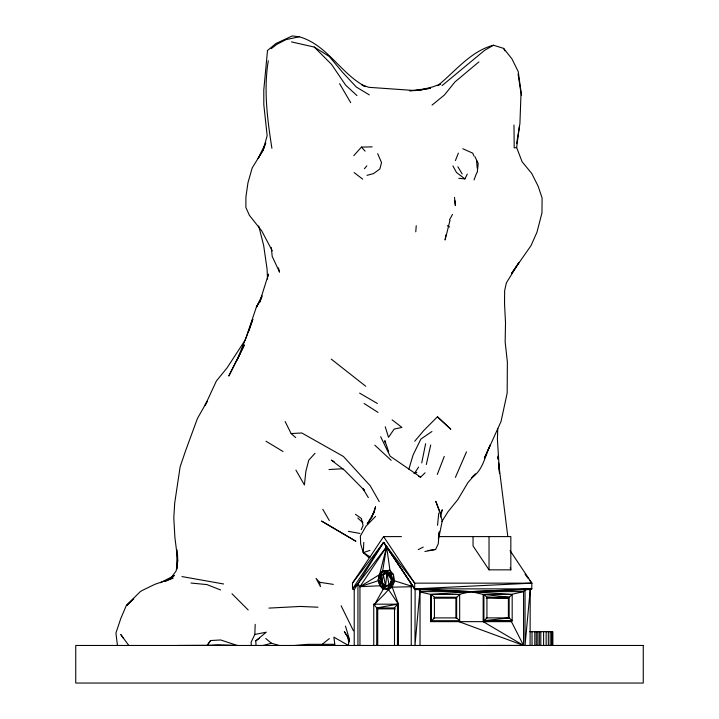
<?xml version="1.0" encoding="UTF-8"?>
<svg xmlns="http://www.w3.org/2000/svg" width="719" height="719" viewBox="0 0 719 719"><rect width="100%" height="100%" fill="white"/><g stroke="black" fill="none" stroke-linecap="round" stroke-linejoin="round"><path stroke-width="1.08" d="M530.083 645.464L530.227 589.544L531.763 588.87L531.835 583.154L510.059 550.565M438.365 539.043L439.093 532.725M176.64 568.774L177.117 549.909M497.764 428.398L497.404 439.282L499.534 473.3L498.582 463.593M331.108 645.464L334.793 644.314L333.877 637.16L348.436 645.464L348.679 641.618L347.394 636.081L344.329 631.668L349.003 639.335L348.913 641.923L349.2 638.535L345.471 626.096M251.308 645.464L251.12 642.22L254.832 634.455L255.191 624.353M368.973 557.692L363.293 552.641L363.787 542.396M415.771 231.824L416.238 225.721M412.167 586.713L392.241 587.162L388.449 589.544L383.263 589.113L374.77 604.185C382.31 595.422 394.416 587.567 393.419 574.436L389.968 570.338L386.606 546.782L383.578 542.414L352.463 583.154L352.535 588.87L354.215 589.733L354.215 645.482M439.264 531.736L438.266 543.816L435.606 549.442L428.075 550.565M352.463 583.154L383.578 536.599L414.692 583.154L414.647 588.87L420.022 589.733L414.98 645.482L415.124 589.544L383.578 542.414L352.535 588.87L357.936 583.783L386.606 546.782L415.124 589.544L471.044 591.611L511.434 594.415L523.558 591.611L525.041 589.733L531.763 588.87L414.647 588.87L383.578 542.414L354.215 589.733M411.196 586.048L392.969 580.35L389.968 570.338L382.014 571.578L379.398 574.921L378.275 579.748L379.758 585.221L383.263 589.113L379.758 585.221L380.908 575.353L382.67 570.769L386.606 546.782L359.949 586.686L359.949 645.482M437.547 525.301L438.77 513.069M176.964 569.044L177.18 566.958M177.404 564.873L177.647 555.257M348.364 645.464L349.003 639.335M386.606 546.782L378.275 579.748L379.758 585.221L383.892 586.857L385.546 586.111L386.939 573.358L382.014 571.578M268.286 60.764C263.514 89.785 267.387 119.471 271.899 148.285M484.372 458.318L501.026 421.505L507.174 393.032L507.371 362.025L505.151 341.947L505.52 322.849L504.522 303.391L504.639 290.692L506.365 282.873L519.064 262.363L511.703 273.247L530.999 245.655L536.976 232.21L541.964 212.869L542.099 197.959L538.127 186.167L531.701 173.405L522.111 161.784L516.646 147.566L519.46 126.131M445.825 235.05L445.097 240.011L449.995 220.329M516.61 143.548L519.909 123.623L521.014 93.227L518.084 74.039M268.106 276.114L268.484 274.128L259.55 302.555L261.977 296.803M398.461 645.482L398.461 604.185L388.449 589.544L383.892 586.857L381.897 582.147L383.362 574.634L385.618 572.54L385.761 570.598L382.67 570.769L379.398 574.921L380.908 575.353L386.939 573.358L389.626 574.418L391.522 579.577L390.156 584.017L387.442 588.681L382.571 588.268L380.171 585.769L378.58 580.61L359.949 586.686L357.936 583.783L357.936 645.482M378.787 579.586L379.192 577.528M438.994 536.94L442.23 520.96L439.534 510.832L435.786 501.323L439.552 511.739M421.72 462.919L425.621 443.722M477.254 172.488L478.216 163.483L474.908 156.607M426.295 464.546L430.708 445.025M374.536 510.939L375.552 506.742L372.074 516.296L374.275 511.991L367.247 523.899L372.181 516.844M440.432 516.988L442.311 509.762L440.882 512.782M408.868 469.139L413.101 454.965L420.849 439.102L431.912 431.508M248.954 330.812L252.8 319.461M252.782 319.452L245.305 339.916L226.988 367.975L216.383 380.98L205.059 405.453L207.261 401.202L197.473 418.404L185.727 450.373L180.136 466.766L174.681 503.255L173.809 517.896L174.879 537.327L177.836 560.703L176.128 570.994L171.311 577.465L174.366 575.488L160.526 582.75M265.733 143.171L263.235 149.956L258.148 158.45L265.617 143.162M373.754 645.482L373.754 604.185L398.461 604.185L392.241 587.162L394.551 580.97L393.419 574.436L385.761 570.598L389.626 574.418L391.073 573.645L391.522 579.577L392.969 580.35M474.037 179.93L476.67 172.973M437.287 474.441L444.288 456.385M455.415 160.571L458.38 153.12M455.406 477.353L466.496 451.865M361.235 529.624L363.059 525.535L361.369 518.48L355.42 514.265M484.795 457.104L486.17 454.048M487.087 452.008L490.304 444.881C484.974 456.143 483.024 470.505 471.646 477.641M239.885 354.116L228.795 376.064L244.388 344.922L237.108 360.03L246.5 336.411L256.35 307.166L262.076 295.797M458.776 178.276L464.941 178.905L467.269 174.124M449.537 219.816L452.521 214.388M260.7 299.517L256.35 307.166L259.182 302.313M389.626 574.418L385.618 572.54L380.908 575.353L378.275 579.748L383.892 586.857L389.123 585.464M418.611 467.089L414.351 473.515L416.84 472.329L414.045 473.65M207.198 645.419L210.541 640.548L220.661 639.964L237.333 645.464L217.677 644.754L207.198 645.419L210.541 640.548M394.551 580.97L390.705 586.488L387.442 588.681M441.942 521.419L448.054 511.667L457.769 499.678L467.952 482.566L475.475 473.956L472.365 476.751M379.398 574.921L382.67 570.769L389.968 570.338M394.506 645.482L394.506 607.932L397.454 604.185L376.711 607.932L373.754 604.185M529.813 580.494L531.835 583.154L414.647 588.87L471.044 591.611L483.168 594.415L512.18 594.415L512.18 620.704L511.434 621.647L430.663 621.647L434.429 617.9L434.429 597.246L431.409 594.415L431.409 620.704L459.666 620.704L459.666 594.415L430.663 594.415L419.545 591.845M455.9 617.9L455.9 598.19L459.666 594.415M486.197 617.9L509.151 617.9L512.18 620.704L483.914 620.704L483.914 594.415L486.943 597.246L486.943 617.9L483.168 621.647L523.558 645.464L523.558 591.611L419.653 591.611M512.18 594.415L508.405 598.19L508.405 617.9M364.416 168.749L366.834 165.837M414.737 441.25L423.797 430.492L437.431 416.795L450.714 429.144L437.431 416.795M353.766 155.681L361.441 147.098L372.154 146.865M315.066 453.285L308.775 460.133L305.872 471.34L304.407 484.957L295.904 470.082M375.615 516.341L365.944 526.281L360.363 536.05L360.668 544.058L363.293 552.641L370.357 557M418.521 476.364L420.588 477.146L425.1 472.787M132.997 599.601L126.805 605.362L133.707 598.639M442.068 85.606L484.723 50.249L493.486 45.225L503.624 48.38L511.955 58.895L518.228 71.603L521.536 95.492M478.908 61.897L454.938 81.957L444.387 95.034L432.029 105.1M256.027 645.464L255.793 640.845L266.282 632.19L254.832 634.455M295.006 645.464L307.912 644.341L322.22 644.323L329.338 638.571M271.216 48.676L276.806 44.344L285.991 39.644L299.248 36.777C327.181 44.632 340.68 73.805 365.495 86.568L362.439 85.399M255.793 640.845L259.433 638.256M379.812 574.436L359.949 586.686L380.171 585.769M440.612 84.168L437.754 85.642C455.397 71.298 470.648 51.175 493.486 45.225M418.233 549.64L423.221 547.06M383.892 586.857L390.489 584.071L391.451 581.078L390.156 584.017L390.705 586.488L392.241 587.162M165.199 581.473L173.153 577.986L154.801 584.358L142.128 590.506L140.151 591.755L126.364 605.416L120.837 618.367L115.921 633.026L117.44 645.464M440.603 84.024L432.937 86.828L419.465 90.235L430.465 88.248L409.641 90.864M363.293 552.641L369.872 550.403M263.199 645.464L271.449 643.235L279.152 645.464M366.969 175.346L373.565 173.585L379.866 168.983L381.537 162.593L377.673 153.65M458.92 594.415L471.044 591.611L531.763 588.87M380.216 582.48L381.897 582.147L385.546 586.111L387.334 585.787M424.911 551.509L435.606 549.442M516.646 147.566L514.193 147.853L513.986 125.034M483.914 620.704L509.151 617.9L509.151 597.246L483.914 594.415M334.793 644.314L322.22 644.323M410.621 90.738L418.359 90.297L415.223 90.567L368.775 87.314L361.558 84.77M329.005 469.534L343.008 468.725M285.119 421.514L291.141 433.566L301.782 432.973L343.412 456.457L370.186 485.72L379.246 501.619M268.915 608.103L300.38 606.45L317.978 607.213M525.041 589.733L530.227 589.544L525.041 645.464L525.041 589.733L471.044 591.611L430.663 594.415L430.663 621.647M512.18 620.704L483.168 621.647L483.168 594.415M178.33 645.464L207.189 645.311M383.578 536.599L401.427 536.599M439.363 536.599L510.832 536.599L510.832 569.852L489.028 569.852L473.039 545.937L473.039 536.599M531.835 583.154L414.692 583.154L383.578 542.414M434.429 597.246L456.637 597.246L456.637 617.9L459.666 620.704L458.92 621.647L523.558 645.464L511.434 621.647M509.151 597.246L486.943 597.246L508.405 598.19L486.197 598.19M433.683 598.19L455.9 598.19M376.711 645.482L376.711 607.932L394.506 607.932M376.711 607.932L377.718 608.867L395.513 608.867M433.683 617.9L456.637 617.9M529.499 631.677L552.695 631.677L552.695 645.464M487.302 645.482L523.558 645.464M190.966 583.028L206.937 584.592L220.589 589.966M299.248 36.777L292.193 35.95L275.943 43.517L267.504 50.519L263.783 89.974L263.81 104.659L267.153 135.684L263.235 149.956L252.171 167.994L247.965 182.716L245.907 197.078L245.88 207.432L249.412 215.349L261.779 230.952L272.285 250.922M319.542 582.264L320.44 586.623L316.09 578.418L319.542 582.264L333.319 584.385M348.364 531.35L359.931 533.435M181.952 576.575L223.609 583.981M291.465 41.9L314.275 47.068L329.275 56.486L342.639 72.403L356.345 87.053L369.287 94.872M462.811 148.734L472.743 153.165L473.947 155.996M334.191 461.643L331.324 460.115L344.59 470.307L364.578 490.556L362.942 488.587L368.344 497.629M359.599 393.113L377.358 403.476M447.317 225.694L449.609 227.033M265.985 441.223L283.025 451.505M364.048 403.476L378.05 412.4M388.925 584.358L386.939 573.358L390.777 575.856M420.588 477.146L390.093 456.134L380.648 436.676M464.941 178.905L456.502 172.479L452.916 165.918M354.161 172.596L362.709 179.166M392.116 419.833L401.957 427.428L394.174 429.063L388.512 437.314L385.24 426.78M331.261 359.132L365.719 386.238M265.796 638.526L271.449 643.235M291.141 433.566L295.653 437.556M357.747 518.057L362.888 522.632M356.966 95.591L345.686 85.193L331.567 64.44L314.275 47.068M374.815 445.169L391.172 460.322M231.994 593.768L248.199 610M361.441 147.098L365.126 151.161M525.077 574.301L528.456 578.723M128.8 645.464L120.783 634.5L123.38 638.211M386.939 573.358L391.765 580.08M339.593 83.656L350.701 102.682M457.859 166.736L462.173 173.935M322.795 509.313L329.302 520.547M503.624 48.38L504.864 50.824M341.13 605.766L353.433 630.788M388.637 451.667L384.854 440.63L385.168 442.76M510.175 567.704L510.832 569.852M477.191 168.183L476.571 160.526M258.714 225.901L263.666 245.476L267.046 268.942L267.549 279.089M454.489 197.374L455.379 205.616L454.821 200.466M278.478 267.89L279.547 272.15L272.204 256.422L271.306 247.534M391.028 576.917L391.522 579.029M390.965 576.791L391.522 579.577M383.362 574.634L385.546 586.111M380.908 575.353L381.897 582.147M497.881 456.08L498.231 459.342M498.573 462.605L507.767 536.239M497.943 457.122L498.159 459.279M552.623 631.677L552.623 645.464M552.381 631.677L552.381 645.464M551.518 631.677L551.518 645.464M550.152 631.677L550.152 645.464M548.327 631.677L548.327 645.464M546.143 631.677L546.143 645.464M543.6 631.677L543.6 645.464M540.814 631.677L540.814 645.464M539.349 631.677L539.349 645.464M537.812 631.677L537.812 645.464M536.293 631.677L536.293 645.464M534.81 631.677L534.81 645.464M532.024 631.677L532.024 645.464M489.028 536.599L489.028 569.852M420.022 589.733L420.022 645.482M411.259 583.783L411.259 645.482M397.454 604.185L397.454 645.482M377.718 608.867L377.718 645.482M643.262 645.464L75.738 645.464L75.738 683.05L643.262 683.05L643.262 645.464M355.806 541.2L321.672 521.14L355.806 541.2"/></g></svg>
